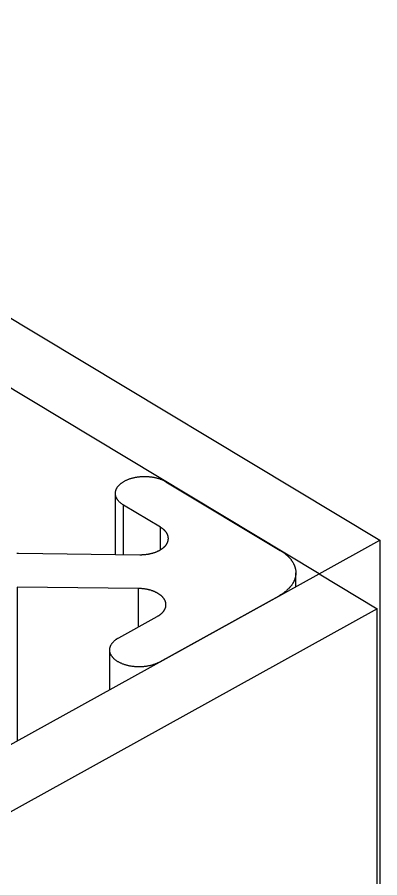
# Model space of a CAD drawing. Extents: x 2.5 to 24.6, y 0.9 to 36.2.
# Drawn here: x 24.019 to 24.558, y 24.661 to 25.94 of the extents above; entities that cross this region are included whole.
import ezdxf

# ---------------------------------------------------------------- set-up
doc = ezdxf.new("R2010")
doc.units = 0
doc.layers.get('0').update_dxf_attribs({"linetype": 'CONTINUOUS'})
doc.layers.add('RAILS', color=254, linetype='CONTINUOUS')

# ---------------------------------------------------------------- blocks, each defined once
blk = doc.blocks.new('A$C41153C96')
at = {"color": 0, "linetype": 'CONTINUOUS', "extrusion": (1e-16, 0.816497, 0.57735)}
for p, q in [((13.0982, 21.4076), (17.7346, 18.6168)), ((17.6444, 18.5669), (13.008, 21.3577)), ((17.417, 18.7037), (17.5869, 18.6015)), ((17.3421, 18.5956), (17.3421, 18.6864)), ((17.4091, 18.6359), (17.3542, 18.669)), ((17.3542, 18.5955), (17.3542, 18.669)), ((17.4091, 18.6026), (17.4091, 18.6359)), ((17.6444, 18.5669), (17.7346, 18.6168)), ((17.7346, 18.6168), (17.7346, 3.9199)), ((17.198, 18.5974), (17.3781, 18.5952)), ((10.0086, 14.3384), (17.6444, 18.5669)), ((17.61, 18.5478), (17.61, 18.5683)), ((17.6444, 18.5669), (17.7309, 18.5148)), ((17.3763, 18.545), (17.1962, 18.5471)), ((17.1962, 18.5471), (17.1962, 18.3187)), ((17.3763, 18.488), (17.3763, 18.545)), ((17.5845, 18.5337), (17.4073, 18.4356)), ((17.7309, 18.5148), (9.4314, 13.9188)), ((17.7309, 3.8179), (17.7309, 18.5148)), ((17.3471, 18.4718), (17.4043, 18.5035)), ((17.3337, 18.3948), (17.3337, 18.4537))]:
    blk.add_line(p, q, dxfattribs=at)
at = {"color": 0, "linetype": 'CONTINUOUS'}
for points in [[(17.3542, 18.669, 0), (17.3534, 18.6694, 0), (17.3527, 18.6699, 0), (17.352, 18.6704, 0), (17.3514, 18.6708, 0), (17.3507, 18.6713, 0), (17.3501, 18.6718, 0), (17.3495, 18.6723, 0), (17.3489, 18.6729, 0), (17.3483, 18.6734, 0), (17.3478, 18.6739, 0), (17.3473, 18.6744, 0), (17.3468, 18.675, 0), (17.3463, 18.6755, 0), (17.3459, 18.6761, 0), (17.3454, 18.6767, 0), (17.345, 18.6772, 0), (17.3447, 18.6778, 0), (17.3443, 18.6784, 0), (17.344, 18.679, 0), (17.3437, 18.6796, 0), (17.3434, 18.6802, 0), (17.3432, 18.6808, 0), (17.3429, 18.6814, 0), (17.3427, 18.682, 0), (17.3426, 18.6826, 0), (17.3424, 18.6832, 0), (17.3423, 18.6838, 0), (17.3422, 18.6844, 0), (17.3421, 18.685, 0), (17.3421, 18.6857, 0), (17.3421, 18.6863, 0), (17.3421, 18.6869, 0), (17.3421, 18.6875, 0), (17.3422, 18.6881, 0), (17.3423, 18.6887, 0), (17.3424, 18.6893, 0), (17.3425, 18.69, 0), (17.3427, 18.6906, 0), (17.3429, 18.6912, 0), (17.3431, 18.6918, 0), (17.3433, 18.6924, 0), (17.3436, 18.693, 0), (17.3439, 18.6936, 0), (17.3442, 18.6942, 0), (17.3446, 18.6947, 0), (17.3449, 18.6953, 0), (17.3453, 18.6959, 0), (17.3457, 18.6965, 0), (17.3462, 18.697, 0), (17.3466, 18.6976, 0), (17.3471, 18.6981, 0), (17.3476, 18.6987, 0), (17.3482, 18.6992, 0), (17.3487, 18.6997, 0), (17.3493, 18.7002, 0), (17.3499, 18.7008, 0), (17.3505, 18.7013, 0), (17.3512, 18.7017, 0), (17.3518, 18.7022, 0), (17.3525, 18.7027, 0), (17.3532, 18.7032, 0), (17.354, 18.7036, 0), (17.3547, 18.7041, 0), (17.3555, 18.7045, 0), (17.3562, 18.7049, 0), (17.357, 18.7053, 0), (17.3578, 18.7057, 0), (17.3587, 18.7061, 0), (17.3595, 18.7065, 0), (17.3604, 18.7068, 0), (17.3613, 18.7072, 0), (17.3622, 18.7075, 0), (17.3631, 18.7079, 0), (17.364, 18.7082, 0), (17.3649, 18.7085, 0), (17.3659, 18.7088, 0), (17.3668, 18.709, 0), (17.3678, 18.7093, 0), (17.3688, 18.7095, 0), (17.3698, 18.7098, 0), (17.3708, 18.71, 0), (17.3718, 18.7102, 0), (17.3728, 18.7104, 0), (17.3738, 18.7105, 0), (17.3748, 18.7107, 0), (17.3759, 18.7108, 0), (17.3769, 18.711, 0), (17.378, 18.7111, 0), (17.379, 18.7112, 0), (17.3801, 18.7113, 0), (17.3811, 18.7113, 0), (17.3822, 18.7114, 0), (17.3833, 18.7114, 0), (17.3843, 18.7115, 0), (17.3854, 18.7115, 0), (17.3865, 18.7115, 0), (17.3875, 18.7115, 0), (17.3886, 18.7114, 0), (17.3897, 18.7114, 0), (17.3907, 18.7113, 0), (17.3918, 18.7112, 0), (17.3928, 18.7111, 0), (17.3939, 18.711, 0), (17.3949, 18.7109, 0), (17.396, 18.7107, 0), (17.397, 18.7106, 0), (17.398, 18.7104, 0), (17.3991, 18.7102, 0), (17.4001, 18.71, 0), (17.4011, 18.7098, 0), (17.4021, 18.7096, 0), (17.403, 18.7094, 0), (17.404, 18.7091, 0), (17.405, 18.7088, 0), (17.4059, 18.7086, 0), (17.4069, 18.7083, 0), (17.4078, 18.708, 0), (17.4087, 18.7076, 0), (17.4096, 18.7073, 0), (17.4105, 18.707, 0), (17.4114, 18.7066, 0), (17.4122, 18.7062, 0), (17.413, 18.7058, 0), (17.4139, 18.7054, 0), (17.4147, 18.705, 0), (17.4154, 18.7046, 0), (17.4162, 18.7042, 0), (17.417, 18.7037, 0)], [(17.3781, 18.5952, 0), (17.3789, 18.5952, 0), (17.3796, 18.5952, 0), (17.3804, 18.5952, 0), (17.3812, 18.5952, 0), (17.3819, 18.5953, 0), (17.3827, 18.5953, 0), (17.3835, 18.5953, 0), (17.3842, 18.5954, 0), (17.385, 18.5954, 0), (17.3857, 18.5955, 0), (17.3865, 18.5956, 0), (17.3872, 18.5957, 0), (17.388, 18.5958, 0), (17.3887, 18.5959, 0), (17.3895, 18.596, 0), (17.3902, 18.5961, 0), (17.391, 18.5962, 0), (17.3917, 18.5963, 0), (17.3924, 18.5965, 0), (17.3932, 18.5966, 0), (17.3939, 18.5968, 0), (17.3946, 18.5969, 0), (17.3953, 18.5971, 0), (17.396, 18.5973, 0), (17.3967, 18.5975, 0), (17.3974, 18.5977, 0), (17.3981, 18.5979, 0), (17.3988, 18.5981, 0), (17.3994, 18.5983, 0), (17.4001, 18.5985, 0), (17.4008, 18.5987, 0), (17.4014, 18.599, 0), (17.402, 18.5992, 0), (17.4027, 18.5995, 0), (17.4033, 18.5997, 0), (17.4039, 18.6, 0), (17.4045, 18.6003, 0), (17.4051, 18.6005, 0), (17.4057, 18.6008, 0), (17.4063, 18.6011, 0), (17.4069, 18.6014, 0), (17.4075, 18.6017, 0), (17.408, 18.602, 0), (17.4086, 18.6023, 0), (17.4091, 18.6026, 0), (17.4096, 18.6029, 0), (17.4101, 18.6033, 0), (17.4106, 18.6036, 0), (17.4111, 18.604, 0), (17.4116, 18.6043, 0), (17.4121, 18.6046, 0), (17.4126, 18.605, 0), (17.413, 18.6054, 0), (17.4134, 18.6057, 0), (17.4139, 18.6061, 0), (17.4143, 18.6065, 0), (17.4147, 18.6068, 0), (17.4151, 18.6072, 0), (17.4154, 18.6076, 0), (17.4158, 18.608, 0), (17.4162, 18.6084, 0), (17.4165, 18.6088, 0), (17.4168, 18.6092, 0), (17.4172, 18.6096, 0), (17.4175, 18.61, 0), (17.4177, 18.6104, 0), (17.418, 18.6108, 0), (17.4183, 18.6112, 0), (17.4185, 18.6117, 0), (17.4188, 18.6121, 0), (17.419, 18.6125, 0), (17.4192, 18.6129, 0), (17.4194, 18.6134, 0), (17.4196, 18.6138, 0), (17.4197, 18.6142, 0), (17.4199, 18.6147, 0), (17.42, 18.6151, 0), (17.4202, 18.6155, 0), (17.4203, 18.616, 0), (17.4204, 18.6164, 0), (17.4205, 18.6169, 0), (17.4205, 18.6173, 0), (17.4206, 18.6177, 0), (17.4206, 18.6182, 0), (17.4207, 18.6186, 0), (17.4207, 18.6191, 0), (17.4207, 18.6195, 0), (17.4207, 18.62, 0), (17.4206, 18.6204, 0), (17.4206, 18.6208, 0), (17.4205, 18.6213, 0), (17.4205, 18.6217, 0), (17.4204, 18.6222, 0), (17.4203, 18.6226, 0), (17.4202, 18.623, 0), (17.42, 18.6235, 0), (17.4199, 18.6239, 0), (17.4197, 18.6243, 0), (17.4196, 18.6248, 0), (17.4194, 18.6252, 0), (17.4192, 18.6256, 0), (17.419, 18.6261, 0), (17.4188, 18.6265, 0), (17.4185, 18.6269, 0), (17.4183, 18.6273, 0), (17.418, 18.6277, 0), (17.4177, 18.6282, 0), (17.4174, 18.6286, 0), (17.4171, 18.629, 0), (17.4168, 18.6294, 0), (17.4165, 18.6298, 0), (17.4161, 18.6302, 0), (17.4158, 18.6306, 0), (17.4154, 18.631, 0), (17.415, 18.6313, 0), (17.4147, 18.6317, 0), (17.4143, 18.6321, 0), (17.4138, 18.6325, 0), (17.4134, 18.6328, 0), (17.413, 18.6332, 0), (17.4125, 18.6336, 0), (17.4121, 18.6339, 0), (17.4116, 18.6343, 0), (17.4111, 18.6346, 0), (17.4106, 18.635, 0), (17.4101, 18.6353, 0), (17.4096, 18.6356, 0), (17.4091, 18.6359, 0)], [(17.1957, 18.5974, 0), (17.1965, 18.5974, 0), (17.1973, 18.5974, 0), (17.198, 18.5974, 0)], [(17.5869, 18.6015, 0), (17.5876, 18.601, 0), (17.5883, 18.6006, 0), (17.589, 18.6002, 0), (17.5896, 18.5997, 0), (17.5903, 18.5993, 0), (17.591, 18.5988, 0), (17.5916, 18.5984, 0), (17.5922, 18.5979, 0), (17.5929, 18.5974, 0), (17.5935, 18.597, 0), (17.5941, 18.5965, 0), (17.5947, 18.596, 0), (17.5953, 18.5955, 0), (17.5958, 18.5951, 0), (17.5964, 18.5946, 0), (17.597, 18.5941, 0), (17.5975, 18.5936, 0), (17.598, 18.5931, 0), (17.5986, 18.5926, 0), (17.5991, 18.5921, 0), (17.5996, 18.5915, 0), (17.6001, 18.591, 0), (17.6005, 18.5905, 0), (17.601, 18.59, 0), (17.6015, 18.5895, 0), (17.6019, 18.5889, 0), (17.6023, 18.5884, 0), (17.6028, 18.5879, 0), (17.6032, 18.5873, 0), (17.6036, 18.5868, 0), (17.604, 18.5862, 0), (17.6043, 18.5857, 0), (17.6047, 18.5851, 0), (17.605, 18.5846, 0), (17.6054, 18.584, 0), (17.6057, 18.5835, 0), (17.606, 18.5829, 0), (17.6063, 18.5824, 0), (17.6066, 18.5818, 0), (17.6069, 18.5812, 0), (17.6072, 18.5807, 0), (17.6074, 18.5801, 0), (17.6077, 18.5795, 0), (17.6079, 18.579, 0), (17.6081, 18.5784, 0), (17.6083, 18.5778, 0), (17.6085, 18.5772, 0), (17.6087, 18.5767, 0), (17.6089, 18.5761, 0), (17.6091, 18.5755, 0), (17.6092, 18.5749, 0), (17.6093, 18.5743, 0), (17.6095, 18.5737, 0), (17.6096, 18.5732, 0), (17.6097, 18.5726, 0), (17.6098, 18.572, 0), (17.6098, 18.5714, 0), (17.6099, 18.5708, 0), (17.6099, 18.5702, 0), (17.61, 18.5696, 0), (17.61, 18.5691, 0), (17.61, 18.5685, 0), (17.61, 18.5679, 0), (17.61, 18.5673, 0), (17.61, 18.5667, 0), (17.6099, 18.5661, 0), (17.6099, 18.5655, 0), (17.6098, 18.5649, 0), (17.6097, 18.5644, 0), (17.6096, 18.5638, 0), (17.6095, 18.5632, 0), (17.6094, 18.5626, 0), (17.6093, 18.562, 0), (17.6091, 18.5614, 0), (17.609, 18.5608, 0), (17.6088, 18.5603, 0), (17.6087, 18.5597, 0), (17.6085, 18.5591, 0), (17.6083, 18.5585, 0), (17.608, 18.558, 0), (17.6078, 18.5574, 0), (17.6076, 18.5568, 0), (17.6073, 18.5562, 0), (17.6071, 18.5557, 0), (17.6068, 18.5551, 0), (17.6065, 18.5545, 0), (17.6062, 18.554, 0), (17.6059, 18.5534, 0), (17.6056, 18.5529, 0), (17.6053, 18.5523, 0), (17.6049, 18.5518, 0), (17.6045, 18.5512, 0), (17.6042, 18.5507, 0), (17.6038, 18.5501, 0), (17.6034, 18.5496, 0), (17.603, 18.549, 0), (17.6026, 18.5485, 0), (17.6022, 18.548, 0), (17.6017, 18.5474, 0), (17.6013, 18.5469, 0), (17.6008, 18.5464, 0), (17.6003, 18.5459, 0), (17.5999, 18.5453, 0), (17.5994, 18.5448, 0), (17.5989, 18.5443, 0), (17.5983, 18.5438, 0), (17.5978, 18.5433, 0), (17.5973, 18.5428, 0), (17.5967, 18.5423, 0), (17.5962, 18.5418, 0), (17.5956, 18.5413, 0), (17.595, 18.5408, 0), (17.5944, 18.5404, 0), (17.5938, 18.5399, 0), (17.5932, 18.5394, 0), (17.5926, 18.5389, 0), (17.592, 18.5385, 0), (17.5914, 18.538, 0), (17.5907, 18.5376, 0), (17.59, 18.5371, 0), (17.5894, 18.5367, 0), (17.5887, 18.5362, 0), (17.588, 18.5358, 0), (17.5873, 18.5354, 0), (17.5866, 18.5349, 0), (17.5859, 18.5345, 0), (17.5852, 18.5341, 0), (17.5845, 18.5337, 0)], [(17.4043, 18.5035, 0), (17.4048, 18.5038, 0), (17.4054, 18.5042, 0), (17.4059, 18.5045, 0), (17.4064, 18.5048, 0), (17.4069, 18.5051, 0), (17.4074, 18.5055, 0), (17.4079, 18.5058, 0), (17.4084, 18.5062, 0), (17.4088, 18.5065, 0), (17.4093, 18.5069, 0), (17.4097, 18.5072, 0), (17.4102, 18.5076, 0), (17.4106, 18.508, 0), (17.411, 18.5083, 0), (17.4114, 18.5087, 0), (17.4118, 18.5091, 0), (17.4121, 18.5095, 0), (17.4125, 18.5099, 0), (17.4128, 18.5103, 0), (17.4132, 18.5107, 0), (17.4135, 18.5111, 0), (17.4138, 18.5115, 0), (17.4141, 18.5119, 0), (17.4144, 18.5123, 0), (17.4146, 18.5127, 0), (17.4149, 18.5132, 0), (17.4151, 18.5136, 0), (17.4154, 18.514, 0), (17.4156, 18.5144, 0), (17.4158, 18.5149, 0), (17.416, 18.5153, 0), (17.4161, 18.5157, 0), (17.4163, 18.5162, 0), (17.4164, 18.5166, 0), (17.4166, 18.517, 0), (17.4167, 18.5175, 0), (17.4168, 18.5179, 0), (17.4169, 18.5183, 0), (17.417, 18.5188, 0), (17.417, 18.5192, 0), (17.4171, 18.5197, 0), (17.4171, 18.5201, 0), (17.4171, 18.5206, 0), (17.4171, 18.521, 0), (17.4171, 18.5214, 0), (17.4171, 18.5219, 0), (17.417, 18.5223, 0), (17.417, 18.5228, 0), (17.4169, 18.5232, 0), (17.4168, 18.5236, 0), (17.4168, 18.5241, 0), (17.4166, 18.5245, 0), (17.4165, 18.525, 0), (17.4164, 18.5254, 0), (17.4162, 18.5258, 0), (17.4161, 18.5263, 0), (17.4159, 18.5267, 0), (17.4157, 18.5271, 0), (17.4155, 18.5276, 0), (17.4153, 18.528, 0), (17.415, 18.5284, 0), (17.4148, 18.5288, 0), (17.4145, 18.5292, 0), (17.4143, 18.5297, 0), (17.414, 18.5301, 0), (17.4137, 18.5305, 0), (17.4134, 18.5309, 0), (17.413, 18.5313, 0), (17.4127, 18.5317, 0), (17.4124, 18.5321, 0), (17.412, 18.5325, 0), (17.4116, 18.5329, 0), (17.4112, 18.5332, 0), (17.4108, 18.5336, 0), (17.4104, 18.534, 0), (17.41, 18.5344, 0), (17.4096, 18.5347, 0), (17.4091, 18.5351, 0), (17.4087, 18.5354, 0), (17.4082, 18.5358, 0), (17.4077, 18.5361, 0), (17.4072, 18.5365, 0), (17.4067, 18.5368, 0), (17.4062, 18.5371, 0), (17.4057, 18.5375, 0), (17.4052, 18.5378, 0), (17.4046, 18.5381, 0), (17.4041, 18.5384, 0), (17.4035, 18.5387, 0), (17.4029, 18.539, 0), (17.4023, 18.5393, 0), (17.4017, 18.5396, 0), (17.4011, 18.5399, 0), (17.4005, 18.5401, 0), (17.3999, 18.5404, 0), (17.3993, 18.5406, 0), (17.3987, 18.5409, 0), (17.398, 18.5411, 0), (17.3974, 18.5414, 0), (17.3967, 18.5416, 0), (17.3961, 18.5418, 0), (17.3954, 18.542, 0), (17.3947, 18.5423, 0), (17.394, 18.5425, 0), (17.3933, 18.5427, 0), (17.3926, 18.5428, 0), (17.3919, 18.543, 0), (17.3912, 18.5432, 0), (17.3905, 18.5434, 0), (17.3898, 18.5435, 0), (17.3891, 18.5437, 0), (17.3883, 18.5438, 0), (17.3876, 18.5439, 0), (17.3869, 18.5441, 0), (17.3861, 18.5442, 0), (17.3854, 18.5443, 0), (17.3846, 18.5444, 0), (17.3839, 18.5445, 0), (17.3831, 18.5446, 0), (17.3824, 18.5446, 0), (17.3816, 18.5447, 0), (17.3809, 18.5448, 0), (17.3801, 18.5448, 0), (17.3793, 18.5449, 0), (17.3786, 18.5449, 0), (17.3778, 18.5449, 0), (17.377, 18.545, 0), (17.3763, 18.545, 0)], [(17.4073, 18.4356, 0), (17.4065, 18.4352, 0), (17.4057, 18.4348, 0), (17.4049, 18.4344, 0), (17.4041, 18.434, 0), (17.4032, 18.4336, 0), (17.4023, 18.4332, 0), (17.4015, 18.4329, 0), (17.4006, 18.4325, 0), (17.3997, 18.4322, 0), (17.3987, 18.4319, 0), (17.3978, 18.4316, 0), (17.3969, 18.4313, 0), (17.3959, 18.4311, 0), (17.3949, 18.4308, 0), (17.394, 18.4305, 0), (17.393, 18.4303, 0), (17.392, 18.4301, 0), (17.391, 18.4299, 0), (17.3899, 18.4297, 0), (17.3889, 18.4295, 0), (17.3879, 18.4294, 0), (17.3869, 18.4292, 0), (17.3858, 18.4291, 0), (17.3848, 18.429, 0), (17.3837, 18.4289, 0), (17.3827, 18.4288, 0), (17.3816, 18.4287, 0), (17.3805, 18.4287, 0), (17.3795, 18.4286, 0), (17.3784, 18.4286, 0), (17.3773, 18.4286, 0), (17.3763, 18.4286, 0), (17.3752, 18.4286, 0), (17.3741, 18.4287, 0), (17.3731, 18.4287, 0), (17.372, 18.4288, 0), (17.3709, 18.4289, 0), (17.3699, 18.429, 0), (17.3688, 18.4291, 0), (17.3678, 18.4292, 0), (17.3668, 18.4293, 0), (17.3657, 18.4295, 0), (17.3647, 18.4297, 0), (17.3637, 18.4298, 0), (17.3627, 18.43, 0), (17.3617, 18.4302, 0), (17.3607, 18.4305, 0), (17.3597, 18.4307, 0), (17.3587, 18.431, 0), (17.3578, 18.4312, 0), (17.3568, 18.4315, 0), (17.3559, 18.4318, 0), (17.3549, 18.4321, 0), (17.354, 18.4324, 0), (17.3531, 18.4328, 0), (17.3523, 18.4331, 0), (17.3514, 18.4335, 0), (17.3505, 18.4339, 0), (17.3497, 18.4342, 0), (17.3489, 18.4346, 0), (17.3481, 18.435, 0), (17.3473, 18.4355, 0), (17.3465, 18.4359, 0), (17.3458, 18.4363, 0), (17.345, 18.4368, 0), (17.3443, 18.4372, 0), (17.3436, 18.4377, 0), (17.343, 18.4382, 0), (17.3423, 18.4387, 0), (17.3417, 18.4392, 0), (17.3411, 18.4397, 0), (17.3405, 18.4402, 0), (17.3399, 18.4407, 0), (17.3394, 18.4413, 0), (17.3389, 18.4418, 0), (17.3384, 18.4423, 0), (17.3379, 18.4429, 0), (17.3375, 18.4435, 0), (17.337, 18.444, 0), (17.3366, 18.4446, 0), (17.3363, 18.4452, 0), (17.3359, 18.4457, 0), (17.3356, 18.4463, 0), (17.3353, 18.4469, 0), (17.335, 18.4475, 0), (17.3348, 18.4481, 0), (17.3345, 18.4487, 0), (17.3343, 18.4493, 0), (17.3342, 18.4499, 0), (17.334, 18.4505, 0), (17.3339, 18.4512, 0), (17.3338, 18.4518, 0), (17.3337, 18.4524, 0), (17.3337, 18.453, 0), (17.3337, 18.4536, 0), (17.3337, 18.4542, 0), (17.3337, 18.4549, 0), (17.3338, 18.4555, 0), (17.3339, 18.4561, 0), (17.334, 18.4567, 0), (17.3341, 18.4573, 0), (17.3343, 18.4579, 0), (17.3345, 18.4585, 0), (17.3347, 18.4591, 0), (17.3349, 18.4597, 0), (17.3352, 18.4603, 0), (17.3355, 18.4609, 0), (17.3358, 18.4615, 0), (17.3362, 18.4621, 0), (17.3365, 18.4627, 0), (17.3369, 18.4632, 0), (17.3373, 18.4638, 0), (17.3378, 18.4644, 0), (17.3382, 18.4649, 0), (17.3387, 18.4655, 0), (17.3392, 18.466, 0), (17.3398, 18.4665, 0), (17.3403, 18.4671, 0), (17.3409, 18.4676, 0), (17.3415, 18.4681, 0), (17.3421, 18.4686, 0), (17.3428, 18.4691, 0), (17.3434, 18.4696, 0), (17.3441, 18.47, 0), (17.3448, 18.4705, 0), (17.3456, 18.471, 0), (17.3463, 18.4714, 0), (17.3471, 18.4718, 0)]]:
    blk.add_polyline3d(points, dxfattribs=at)

msp = doc.modelspace()

# ---------------------------------------------------------------- block references
at = {"layer": 'RAILS'}
msp.add_blockref('A$C41153C96', (6.8231, 6.546), dxfattribs=at)

doc.saveas('drawing.dxf')
